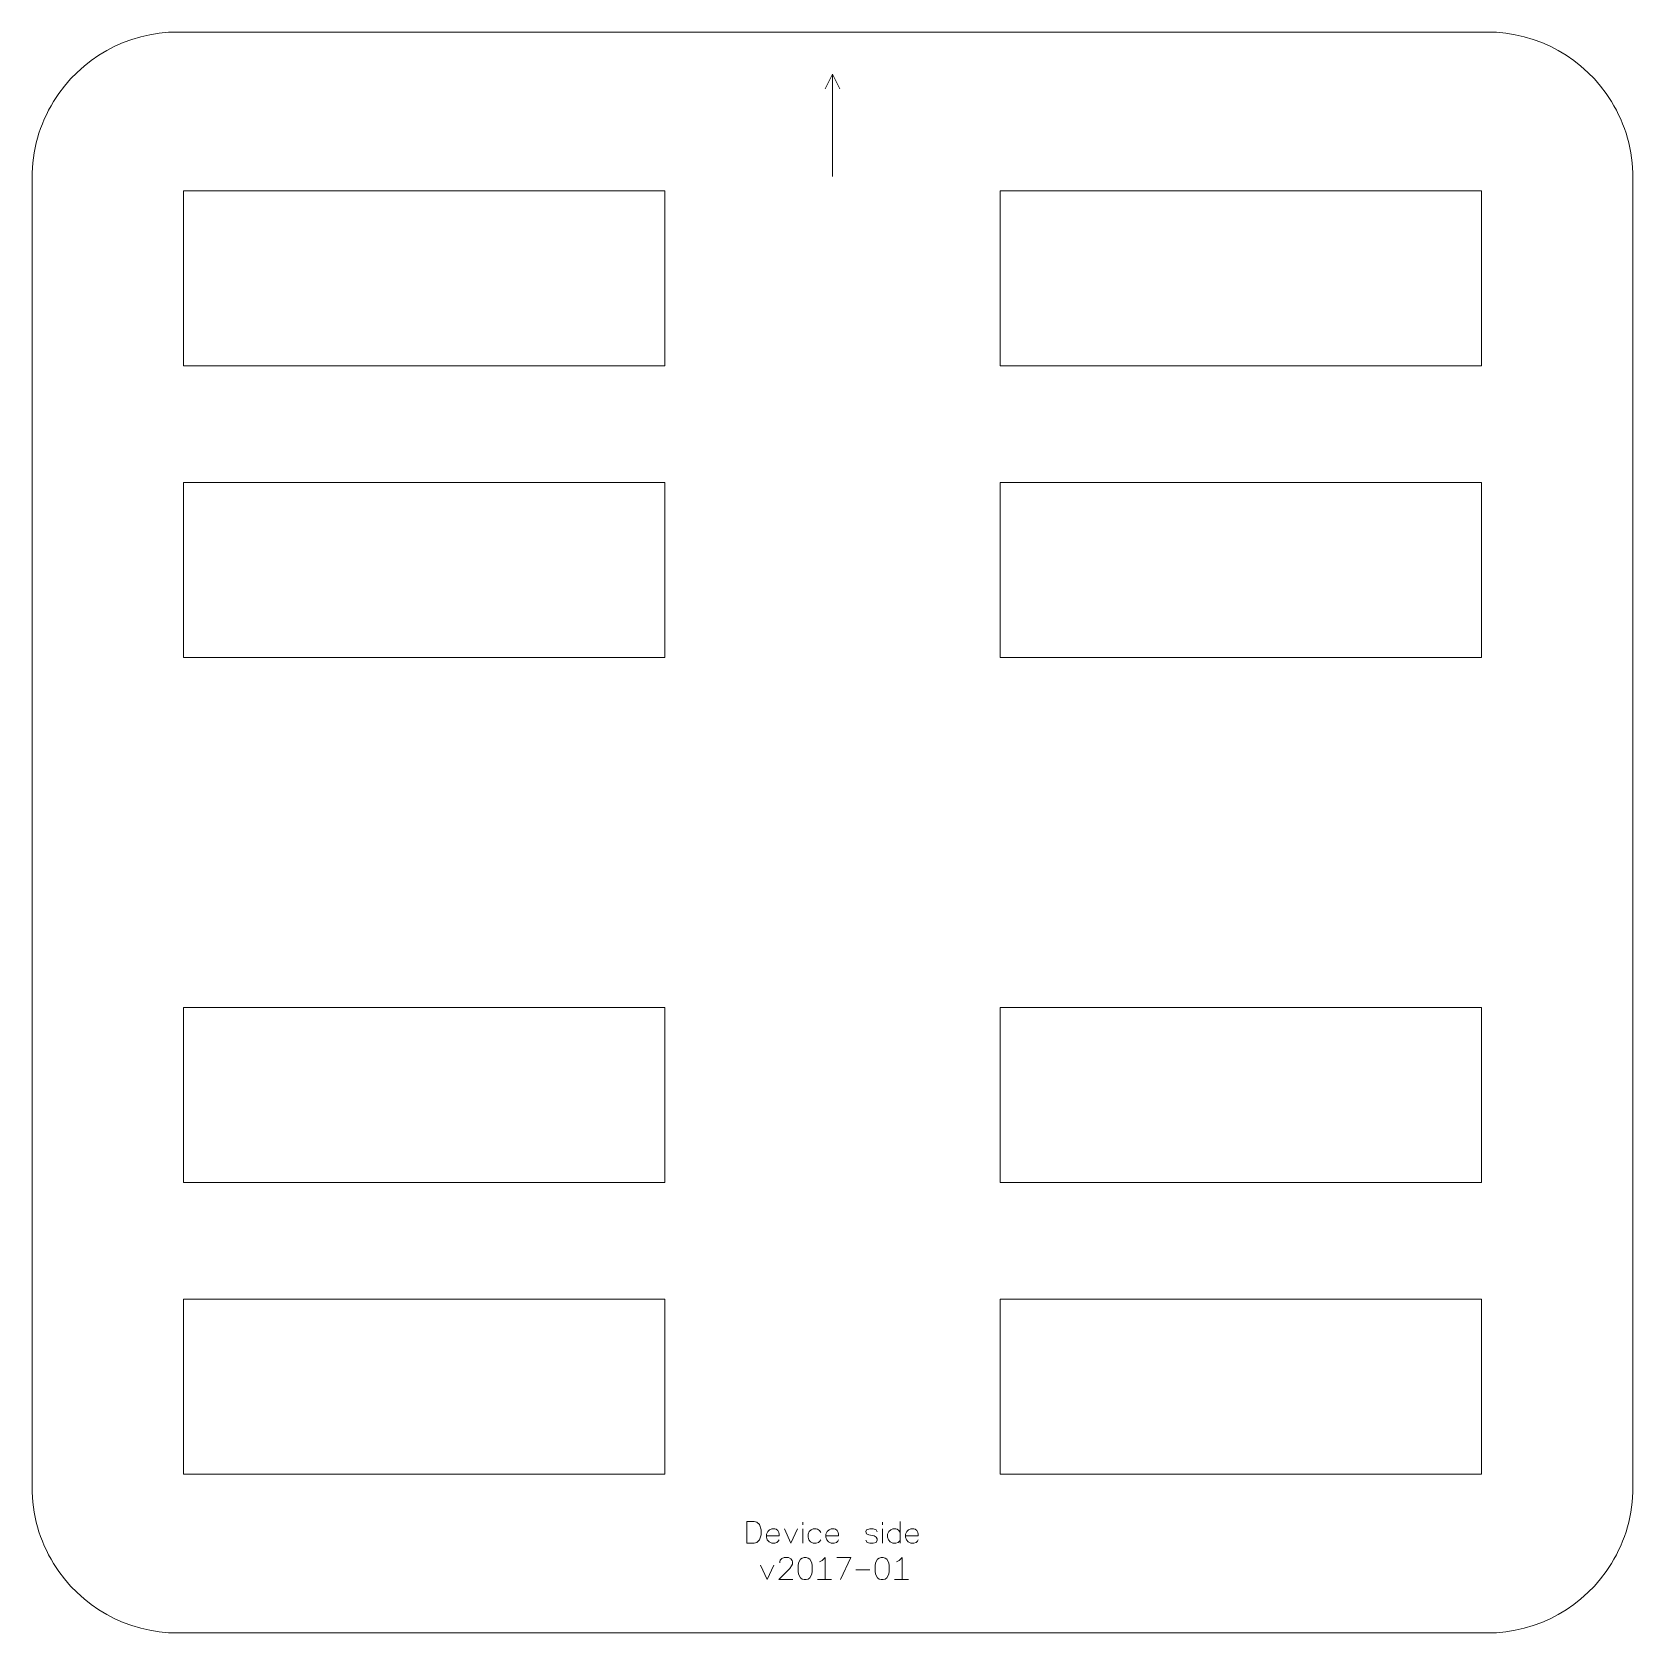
# Model space of a CAD drawing. Extents: x -27.4 to 27.5, y -27.4 to 27.4.
import ezdxf

# ---------------------------------------------------------------- set-up
doc = ezdxf.new("R2010")
doc.units = 0
doc.header["$MEASUREMENT"] = 0
doc.layers.add('cut', color=255, linetype='Continuous', lineweight=0)
doc.layers.add('engrave', color=5, linetype='Continuous', lineweight=5)

msp = doc.modelspace()

# ---------------------------------------------------------------- linework, layer by layer
at = {"layer": 'cut', "linetype": 'Continuous'}
msp.add_lwpolyline([(-27.45, -22.45, 0.13885), (-26.708, -25.071, 0.260388), (-22.45, -27.45), (22.45, -27.45, 0.260388), (26.708, -25.071, 0.13885), (27.45, -22.45), (27.45, 22.45, 0.13885), (26.708, 25.071, 0.260388), (22.45, 27.45), (-22.45, 27.45, 0.260388), (-26.708, 25.071, 0.13885), (-27.45, 22.45)], format="xyb", close=True, dxfattribs=at)
for points in [[(-22.25, 16), (-5.75, 16), (-5.75, 22), (-22.25, 22)], [(5.75, 16), (22.25, 16), (22.25, 22), (5.75, 22)], [(-5.75, 12), (-22.25, 12), (-22.25, 6), (-5.75, 6)], [(22.25, 12), (5.75, 12), (5.75, 6), (22.25, 6)], [(-22.25, -12), (-5.75, -12), (-5.75, -6), (-22.25, -6)], [(5.75, -12), (22.25, -12), (22.25, -6), (5.75, -6)], [(-5.75, -16), (-22.25, -16), (-22.25, -22), (-5.75, -22)], [(22.25, -16), (5.75, -16), (5.75, -22), (22.25, -22)]]:
    msp.add_lwpolyline(points, close=True, dxfattribs=at)
at = {"layer": 'engrave', "linetype": 'Continuous', "lineweight": 5}
for p, q in [((0, 26), (-0.25, 25.5)), ((0, 22.5), (0, 26)), ((0, 26), (0.25, 25.5)), ((-1.02, -23.745), (-1.02, -23.655)), ((-1.02, -24.375), (-1.02, -23.88)), ((1.71, -23.745), (1.71, -23.655)), ((1.71, -24.375), (1.71, -23.88)), ((2.325, -24.375), (2.325, -23.625)), ((-0.247, -24.864), (-0.247, -25.614)), ((2.393, -24.864), (2.393, -25.614)), ((-0.517, -25.614), (-0.037, -25.614)), ((0.803, -25.284), (1.283, -25.284)), ((2.123, -25.614), (2.603, -25.614))]:
    msp.add_line(p, q, dxfattribs=at)
for points in [[(-2.94, -23.625), (-2.685, -23.625), (-2.595, -23.655), (-2.505, -23.73), (-2.445, -23.91), (-2.445, -24.09), (-2.505, -24.255), (-2.595, -24.345), (-2.685, -24.375), (-2.94, -24.375)], [(-0.937, -24.864), (-0.967, -24.864), (-1.042, -24.879), (-1.102, -24.924), (-1.147, -24.999), (-1.162, -25.059), (-1.177, -25.134), (-1.177, -25.239), (-1.177, -25.344), (-1.162, -25.419), (-1.147, -25.479), (-1.102, -25.554), (-1.042, -25.599), (-0.967, -25.614), (-0.937, -25.614), (-0.907, -25.614), (-0.832, -25.599), (-0.772, -25.554), (-0.727, -25.479), (-0.712, -25.419), (-0.697, -25.344), (-0.697, -25.239), (-0.697, -25.134), (-0.712, -25.059), (-0.727, -24.999), (-0.772, -24.924), (-0.832, -24.879), (-0.907, -24.864)], [(1.703, -24.864), (1.673, -24.864), (1.598, -24.879), (1.538, -24.924), (1.493, -24.999), (1.478, -25.059), (1.463, -25.134), (1.463, -25.239), (1.463, -25.344), (1.478, -25.419), (1.493, -25.479), (1.538, -25.554), (1.598, -25.599), (1.673, -25.614), (1.703, -25.614), (1.733, -25.614), (1.808, -25.599), (1.868, -25.554), (1.913, -25.479), (1.928, -25.419), (1.943, -25.344), (1.943, -25.239), (1.943, -25.134), (1.928, -25.059), (1.913, -24.999), (1.868, -24.924), (1.808, -24.879), (1.733, -24.864)]]:
    msp.add_lwpolyline(points, close=True, dxfattribs=at)
for points in [[(-1.875, -23.94), (-1.935, -23.895), (-1.98, -23.88), (-2.085, -23.88), (-2.16, -23.91), (-2.22, -23.97), (-2.265, -24.06), (-2.265, -24.165), (-2.235, -24.255), (-2.175, -24.33), (-2.085, -24.375), (-1.98, -24.375), (-1.905, -24.345), (-1.86, -24.3), (-1.83, -24.255)], [(-2.265, -24.12), (-1.83, -24.12), (-1.83, -24.06), (-1.845, -24), (-1.875, -23.94)], [(-1.65, -23.88), (-1.425, -24.375), (-1.2, -23.88)], [(-0.405, -24), (-0.45, -23.94), (-0.51, -23.895), (-0.555, -23.88), (-0.66, -23.88), (-0.735, -23.91), (-0.795, -23.97), (-0.84, -24.06), (-0.84, -24.165), (-0.81, -24.255), (-0.75, -24.33), (-0.66, -24.375), (-0.555, -24.375), (-0.48, -24.345), (-0.435, -24.3), (-0.405, -24.255)], [(0.165, -23.94), (0.105, -23.895), (0.06, -23.88), (-0.045, -23.88), (-0.12, -23.91), (-0.18, -23.97), (-0.225, -24.06), (-0.225, -24.165), (-0.195, -24.255), (-0.135, -24.33), (-0.045, -24.375), (0.06, -24.375), (0.135, -24.345), (0.18, -24.3), (0.21, -24.255)], [(-0.225, -24.12), (0.21, -24.12), (0.21, -24.06), (0.195, -24), (0.165, -23.94)], [(1.53, -23.985), (1.5, -23.91), (1.395, -23.88), (1.275, -23.88), (1.17, -23.91), (1.14, -23.97), (1.17, -24.045), (1.245, -24.09), (1.425, -24.12), (1.5, -24.165), (1.53, -24.225), (1.53, -24.27), (1.5, -24.345), (1.395, -24.375), (1.275, -24.375), (1.185, -24.345), (1.14, -24.27)], [(2.325, -24), (2.28, -23.94), (2.22, -23.895), (2.175, -23.88), (2.07, -23.88), (1.995, -23.91), (1.935, -23.97), (1.89, -24.06), (1.89, -24.165), (1.92, -24.255), (1.98, -24.33), (2.07, -24.375), (2.175, -24.375), (2.25, -24.345), (2.295, -24.3), (2.325, -24.255)], [(2.895, -23.94), (2.835, -23.895), (2.79, -23.88), (2.685, -23.88), (2.61, -23.91), (2.55, -23.97), (2.505, -24.06), (2.505, -24.165), (2.535, -24.255), (2.595, -24.33), (2.685, -24.375), (2.79, -24.375), (2.865, -24.345), (2.91, -24.3), (2.94, -24.255)], [(2.505, -24.12), (2.94, -24.12), (2.94, -24.06), (2.925, -24), (2.895, -23.94)], [(-2.467, -25.119), (-2.242, -25.614), (-2.017, -25.119)], [(-1.807, -25.044), (-1.807, -25.014), (-1.792, -24.954), (-1.732, -24.894), (-1.657, -24.864), (-1.507, -24.864), (-1.432, -24.909), (-1.387, -24.969), (-1.372, -25.014), (-1.372, -25.089), (-1.402, -25.149), (-1.462, -25.239), (-1.837, -25.614), (-1.357, -25.614)], [(-0.247, -24.864), (-0.352, -24.969), (-0.442, -25.014)], [(0.143, -24.864), (0.623, -24.864), (0.278, -25.614)], [(2.393, -24.864), (2.288, -24.969), (2.198, -25.014)]]:
    msp.add_lwpolyline(points, dxfattribs=at)

doc.saveas('drawing.dxf')
